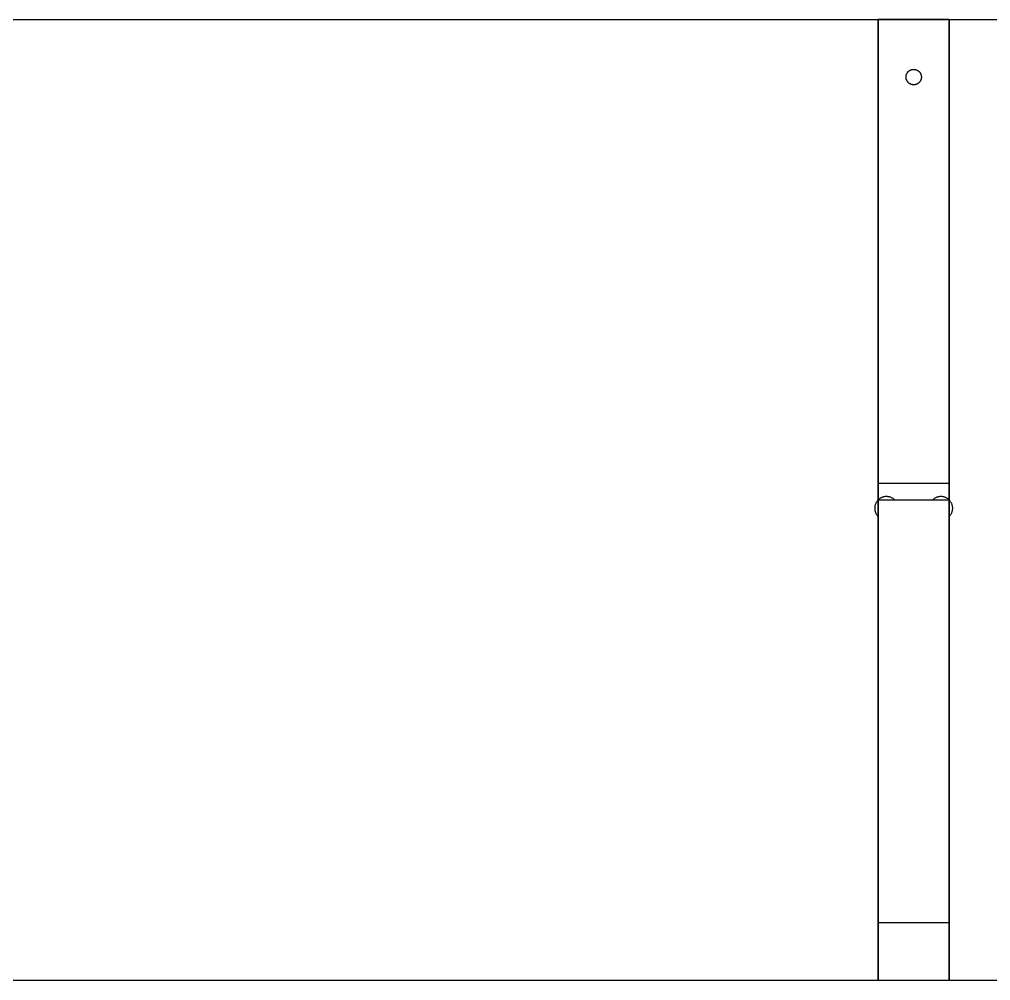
# Model space of a CAD drawing. Header units: millimetres. Extents: x -2413 to 2045, y 155 to 1956.
# Drawn here: x -1175.3 to -922.7, y 154.9 to 404.9 of the extents above; entities that cross this region are included whole.
import ezdxf

# ---------------------------------------------------------------- set-up
doc = ezdxf.new("R2010")
doc.units = ezdxf.units.MM
doc.header["$MEASUREMENT"] = 0
doc.layers.add('Default', color=18, linetype='Continuous', true_color=0x000000)

msp = doc.modelspace()

# ---------------------------------------------------------------- linework, layer by layer
at = {"layer": 'Default'}
for points in [[(-2413.44, 404.9, 383.87), (-1673.44, 404.9, 383.87), (-933.44, 404.9, 383.87), (-750.76, 404.9, 383.87), (-568.07, 404.9, 383.87)], [(-2413.44, 404.9, 365.37), (-1673.44, 404.9, 365.37), (-933.44, 404.9, 365.37), (-750.76, 404.9, 365.37), (-568.07, 404.9, 365.37)], [(-2413.44, 404.9, 1480), (-1673.44, 404.9, 1480), (-933.44, 404.9, 1480), (-750.76, 404.9, 1480), (-568.07, 404.9, 1480)], [(-2413.44, 404.9, 1461.5), (-1673.44, 404.9, 1461.5), (-933.44, 404.9, 1461.5), (-750.76, 404.9, 1461.5), (-568.07, 404.9, 1461.5)], [(-2413.44, 404.9, 18.5), (-1673.44, 404.9, 18.5), (-933.44, 404.9, 18.5), (-750.76, 404.9, 18.5), (-568.07, 404.9, 18.5)], [(-2413.44, 404.9), (-1673.44, 404.9), (-933.44, 404.9), (-750.76, 404.9), (-568.07, 404.9)], [(-2413.44, 404.9, 1114.62), (-1673.44, 404.9, 1114.62), (-933.44, 404.9, 1114.62), (-750.76, 404.9, 1114.62), (-568.07, 404.9, 1114.62)], [(-2413.44, 404.9, 1096.12), (-1673.44, 404.9, 1096.12), (-933.44, 404.9, 1096.12), (-750.76, 404.9, 1096.12), (-568.07, 404.9, 1096.12)], [(-2413.44, 404.9, 749.25), (-1673.44, 404.9, 749.25), (-933.44, 404.9, 749.25), (-750.76, 404.9, 749.25), (-568.07, 404.9, 749.25)], [(-2413.44, 404.9, 730.75), (-1673.44, 404.9, 730.75), (-933.44, 404.9, 730.75), (-750.76, 404.9, 730.75), (-568.07, 404.9, 730.75)]]:
    msp.add_open_spline(points, degree=2, knots=[5337.092733, 5337.092733, 5337.092733, 6817.092733, 6817.092733, 7182.467733, 7182.467733, 7182.467733], dxfattribs=at)
at = {"layer": 'Default', "color": 2, "true_color": 0xffff00}
for points in [[(-933.44, 404.9, 1461.5), (-942.69, 404.9, 1461.5), (-951.94, 404.9, 1461.5)], [(-951.94, 284.22, 1461.5), (-951.94, 344.56, 1461.5), (-951.94, 404.9, 1461.5)], [(-933.44, 404.9, 1114.62), (-942.69, 404.9, 1114.62), (-951.94, 404.9, 1114.62)], [(-951.94, 404.9, 1461.5), (-951.94, 404.9, 1288.06), (-951.94, 404.9, 1114.62)], [(-951.94, 404.9, 1114.62), (-951.94, 344.56, 1114.62), (-951.94, 284.22, 1114.62)], [(-933.44, 404.9, 1096.12), (-942.69, 404.9, 1096.12), (-951.94, 404.9, 1096.12)], [(-951.94, 284.22, 1096.12), (-951.94, 344.56, 1096.12), (-951.94, 404.9, 1096.12)], [(-933.44, 404.9, 749.25), (-942.69, 404.9, 749.25), (-951.94, 404.9, 749.25)], [(-951.94, 404.9, 1096.12), (-951.94, 404.9, 922.69), (-951.94, 404.9, 749.25)], [(-951.94, 404.9, 749.25), (-951.94, 344.56, 749.25), (-951.94, 284.22, 749.25)], [(-933.44, 404.9, 730.75), (-942.69, 404.9, 730.75), (-951.94, 404.9, 730.75)], [(-951.94, 284.22, 730.75), (-951.94, 344.56, 730.75), (-951.94, 404.9, 730.75)], [(-933.44, 404.9, 383.87), (-942.69, 404.9, 383.87), (-951.94, 404.9, 383.87)], [(-951.94, 404.9, 730.75), (-951.94, 404.9, 557.31), (-951.94, 404.9, 383.87)], [(-951.94, 404.9, 383.87), (-951.94, 344.56, 383.87), (-951.94, 284.22, 383.87)], [(-933.44, 404.9, 365.37), (-942.69, 404.9, 365.37), (-951.94, 404.9, 365.37)], [(-951.94, 284.22, 365.37), (-951.94, 344.56, 365.37), (-951.94, 404.9, 365.37)], [(-933.44, 404.9, 18.5), (-942.69, 404.9, 18.5), (-951.94, 404.9, 18.5)], [(-951.94, 404.9, 365.37), (-951.94, 404.9, 191.94), (-951.94, 404.9, 18.5)], [(-951.94, 404.9, 18.5), (-951.94, 344.56, 18.5), (-951.94, 284.22, 18.5)], [(-933.44, 284.22, 1461.5), (-933.44, 344.56, 1461.5), (-933.44, 404.9, 1461.5)], [(-933.44, 404.9, 1461.5), (-933.44, 404.9, 1288.06), (-933.44, 404.9, 1114.62)], [(-933.44, 404.9, 1114.62), (-933.44, 344.56, 1114.62), (-933.44, 284.22, 1114.62)], [(-933.44, 284.22, 1096.12), (-933.44, 344.56, 1096.12), (-933.44, 404.9, 1096.12)], [(-933.44, 404.9, 1096.12), (-933.44, 404.9, 922.69), (-933.44, 404.9, 749.25)], [(-933.44, 404.9, 749.25), (-933.44, 344.56, 749.25), (-933.44, 284.22, 749.25)], [(-933.44, 284.22, 730.75), (-933.44, 344.56, 730.75), (-933.44, 404.9, 730.75)], [(-933.44, 404.9, 730.75), (-933.44, 404.9, 557.31), (-933.44, 404.9, 383.87)], [(-933.44, 404.9, 383.87), (-933.44, 344.56, 383.87), (-933.44, 284.22, 383.87)], [(-933.44, 284.22, 365.37), (-933.44, 344.56, 365.37), (-933.44, 404.9, 365.37)], [(-933.44, 404.9, 365.37), (-933.44, 404.9, 191.94), (-933.44, 404.9, 18.5)], [(-933.44, 404.9, 18.5), (-933.44, 344.56, 18.5), (-933.44, 284.22, 18.5)], [(-933.44, 284.22, 18.5), (-942.69, 284.22, 18.5), (-951.94, 284.22, 18.5)], [(-933.44, 284.22, 1461.5), (-942.69, 284.22, 1461.5), (-951.94, 284.22, 1461.5)], [(-933.44, 284.22, 1114.62), (-942.69, 284.22, 1114.62), (-951.94, 284.22, 1114.62)], [(-933.44, 284.22, 1096.12), (-942.69, 284.22, 1096.12), (-951.94, 284.22, 1096.12)], [(-933.44, 284.22, 749.25), (-942.69, 284.22, 749.25), (-951.94, 284.22, 749.25)], [(-933.44, 284.22, 730.75), (-942.69, 284.22, 730.75), (-951.94, 284.22, 730.75)], [(-933.44, 284.22, 383.87), (-942.69, 284.22, 383.87), (-951.94, 284.22, 383.87)], [(-933.44, 284.22, 365.37), (-942.69, 284.22, 365.37), (-951.94, 284.22, 365.37)], [(-933.44, 279.9, 14.19), (-942.69, 279.9, 14.19), (-951.94, 279.9, 14.19)], [(-933.44, 279.9), (-942.69, 279.9), (-951.94, 279.9)], [(-951.94, 279.9, 14.19), (-951.94, 279.9, 7.09), (-951.94, 279.9)], [(-951.94, 279.9), (-951.94, 217.4), (-951.94, 154.9)], [(-933.44, 279.9, 1480), (-942.69, 279.9, 1480), (-951.94, 279.9, 1480)], [(-951.94, 154.9, 1480), (-951.94, 217.4, 1480), (-951.94, 279.9, 1480)], [(-933.44, 279.9, 1465.81), (-942.69, 279.9, 1465.81), (-951.94, 279.9, 1465.81)], [(-951.94, 279.9, 1480), (-951.94, 279.9, 1472.91), (-951.94, 279.9, 1465.81)], [(-933.44, 279.9, 1110.31), (-942.69, 279.9, 1110.31), (-951.94, 279.9, 1110.31)], [(-933.44, 279.9, 1100.44), (-942.69, 279.9, 1100.44), (-951.94, 279.9, 1100.44)], [(-951.94, 279.9, 1110.31), (-951.94, 279.9, 1105.38), (-951.94, 279.9, 1100.44)], [(-933.44, 279.9, 744.94), (-942.69, 279.9, 744.94), (-951.94, 279.9, 744.94)], [(-933.44, 279.9, 735.06), (-942.69, 279.9, 735.06), (-951.94, 279.9, 735.06)], [(-951.94, 279.9, 744.94), (-951.94, 279.9, 740), (-951.94, 279.9, 735.06)], [(-933.44, 279.9, 379.56), (-942.69, 279.9, 379.56), (-951.94, 279.9, 379.56)], [(-933.44, 279.9, 369.69), (-942.69, 279.9, 369.69), (-951.94, 279.9, 369.69)], [(-951.94, 279.9, 379.56), (-951.94, 279.9, 374.62), (-951.94, 279.9, 369.69)], [(-933.44, 279.9, 14.19), (-933.44, 279.9, 7.09), (-933.44, 279.9)], [(-933.44, 279.9), (-933.44, 217.4), (-933.44, 154.9)], [(-933.44, 154.9, 1480), (-933.44, 217.4, 1480), (-933.44, 279.9, 1480)], [(-933.44, 279.9, 1480), (-933.44, 279.9, 1472.91), (-933.44, 279.9, 1465.81)], [(-933.44, 279.9, 1110.31), (-933.44, 279.9, 1105.38), (-933.44, 279.9, 1100.44)], [(-933.44, 279.9, 744.94), (-933.44, 279.9, 740), (-933.44, 279.9, 735.06)], [(-933.44, 279.9, 379.56), (-933.44, 279.9, 374.62), (-933.44, 279.9, 369.69)], [(-933.44, 169.9, 1456.4), (-942.69, 169.9, 1456.4), (-951.94, 169.9, 1456.4)], [(-933.44, 169.9, 1091.03), (-942.69, 169.9, 1091.03), (-951.94, 169.9, 1091.03)], [(-933.44, 169.9, 725.65), (-942.69, 169.9, 725.65), (-951.94, 169.9, 725.65)], [(-933.44, 169.9, 360.28), (-942.69, 169.9, 360.28), (-951.94, 169.9, 360.28)], [(-933.44, 154.9), (-942.69, 154.9), (-951.94, 154.9)], [(-933.44, 154.9, 1480), (-942.69, 154.9, 1480), (-951.94, 154.9, 1480)]]:
    msp.add_open_spline(points, degree=2, dxfattribs=at)
at = {"layer": 'Default'}
for points, weights, knots in [([(-944.69, 389.9, 1480), (-944.69, 387.9, 1480), (-942.69, 387.9, 1480), (-940.69, 387.9, 1480), (-940.69, 389.9, 1480), (-940.69, 391.9, 1480), (-942.69, 391.9, 1480), (-944.69, 391.9, 1480), (-944.69, 389.9, 1480)], [1, 0.707106781187, 1, 0.707106781187, 1, 0.707106781187, 1, 0.707106781187, 1], [7932.050907, 7932.050907, 7932.050907, 7935.1925, 7935.1925, 7938.334092, 7938.334092, 7941.475685, 7941.475685, 7944.617278, 7944.617278, 7944.617278]), ([(-944.69, 389.9, 1461.5), (-944.69, 387.9, 1461.5), (-942.69, 387.9, 1461.5), (-940.69, 387.9, 1461.5), (-940.69, 389.9, 1461.5), (-940.69, 391.9, 1461.5), (-942.69, 391.9, 1461.5), (-944.69, 391.9, 1461.5), (-944.69, 389.9, 1461.5)], [1, 0.707106781187, 1, 0.707106781187, 1, 0.707106781187, 1, 0.707106781187, 1], [7932.050907, 7932.050907, 7932.050907, 7935.1925, 7935.1925, 7938.334092, 7938.334092, 7941.475685, 7941.475685, 7944.617278, 7944.617278, 7944.617278]), ([(-944.69, 389.9, 18.5), (-944.69, 387.9, 18.5), (-942.69, 387.9, 18.5), (-940.69, 387.9, 18.5), (-940.69, 389.9, 18.5), (-940.69, 391.9, 18.5), (-942.69, 391.9, 18.5), (-944.69, 391.9, 18.5), (-944.69, 389.9, 18.5)], [1, 0.707106781187, 1, 0.707106781187, 1, 0.707106781187, 1, 0.707106781187, 1], [7932.050907, 7932.050907, 7932.050907, 7935.1925, 7935.1925, 7938.334092, 7938.334092, 7941.475685, 7941.475685, 7944.617278, 7944.617278, 7944.617278]), ([(-944.69, 389.9), (-944.69, 387.9), (-942.69, 387.9), (-940.69, 387.9), (-940.69, 389.9), (-940.69, 391.9), (-942.69, 391.9), (-944.69, 391.9), (-944.69, 389.9)], [1, 0.707106781187, 1, 0.707106781187, 1, 0.707106781187, 1, 0.707106781187, 1], [7932.050907, 7932.050907, 7932.050907, 7935.1925, 7935.1925, 7938.334092, 7938.334092, 7941.475685, 7941.475685, 7944.617278, 7944.617278, 7944.617278]), ([(-947.63, 279.9, 383.87), (-949.79, 282.06, 383.87), (-951.94, 279.9, 383.87), (-954.1, 277.75, 383.87), (-951.94, 275.59, 383.87)], [1, 0.707106781187, 1, 0.707106781187, 1], [2738.638143, 2738.638143, 2738.638143, 2743.429071, 2743.429071, 2748.22, 2748.22, 2748.22]), ([(-947.63, 279.9, 365.37), (-949.79, 282.06, 365.37), (-951.94, 279.9, 365.37), (-954.1, 277.75, 365.37), (-951.94, 275.59, 365.37)], [1, 0.707106781187, 1, 0.707106781187, 1], [2738.638143, 2738.638143, 2738.638143, 2743.429071, 2743.429071, 2748.22, 2748.22, 2748.22]), ([(-947.63, 279.9, 1480), (-949.79, 282.06, 1480), (-951.94, 279.9, 1480), (-954.1, 277.75, 1480), (-951.94, 275.59, 1480)], [1, 0.707106781187, 1, 0.707106781187, 1], [2738.638143, 2738.638143, 2738.638143, 2743.429071, 2743.429071, 2748.22, 2748.22, 2748.22]), ([(-947.63, 279.9, 1461.5), (-949.79, 282.06, 1461.5), (-951.94, 279.9, 1461.5), (-954.1, 277.75, 1461.5), (-951.94, 275.59, 1461.5)], [1, 0.707106781187, 1, 0.707106781187, 1], [2738.638143, 2738.638143, 2738.638143, 2743.429071, 2743.429071, 2748.22, 2748.22, 2748.22]), ([(-947.63, 279.9, 18.5), (-949.79, 282.06, 18.5), (-951.94, 279.9, 18.5), (-954.1, 277.75, 18.5), (-951.94, 275.59, 18.5)], [1, 0.707106781187, 1, 0.707106781187, 1], [2738.638143, 2738.638143, 2738.638143, 2743.429071, 2743.429071, 2748.22, 2748.22, 2748.22]), ([(-947.63, 279.9), (-949.79, 282.06), (-951.94, 279.9), (-954.1, 277.75), (-951.94, 275.59)], [1, 0.707106781187, 1, 0.707106781187, 1], [2738.638143, 2738.638143, 2738.638143, 2743.429071, 2743.429071, 2748.22, 2748.22, 2748.22]), ([(-947.63, 279.9, 1114.62), (-949.79, 282.06, 1114.62), (-951.94, 279.9, 1114.62), (-954.1, 277.75, 1114.62), (-951.94, 275.59, 1114.62)], [1, 0.707106781187, 1, 0.707106781187, 1], [2738.638143, 2738.638143, 2738.638143, 2743.429071, 2743.429071, 2748.22, 2748.22, 2748.22]), ([(-947.63, 279.9, 1096.12), (-949.79, 282.06, 1096.12), (-951.94, 279.9, 1096.12), (-954.1, 277.75, 1096.12), (-951.94, 275.59, 1096.12)], [1, 0.707106781187, 1, 0.707106781187, 1], [2738.638143, 2738.638143, 2738.638143, 2743.429071, 2743.429071, 2748.22, 2748.22, 2748.22]), ([(-947.63, 279.9, 749.25), (-949.79, 282.06, 749.25), (-951.94, 279.9, 749.25), (-954.1, 277.75, 749.25), (-951.94, 275.59, 749.25)], [1, 0.707106781187, 1, 0.707106781187, 1], [2738.638143, 2738.638143, 2738.638143, 2743.429071, 2743.429071, 2748.22, 2748.22, 2748.22]), ([(-947.63, 279.9, 730.75), (-949.79, 282.06, 730.75), (-951.94, 279.9, 730.75), (-954.1, 277.75, 730.75), (-951.94, 275.59, 730.75)], [1, 0.707106781187, 1, 0.707106781187, 1], [2738.638143, 2738.638143, 2738.638143, 2743.429071, 2743.429071, 2748.22, 2748.22, 2748.22]), ([(-933.44, 275.59, 383.87), (-931.29, 277.75, 383.87), (-933.44, 279.9, 383.87), (-935.6, 282.06, 383.87), (-937.76, 279.9, 383.87)], [1, 0.707106781187, 1, 0.707106781187, 1], [2719.182988, 2719.182988, 2719.182988, 2723.973917, 2723.973917, 2728.764845, 2728.764845, 2728.764845]), ([(-933.44, 275.59, 365.37), (-931.29, 277.75, 365.37), (-933.44, 279.9, 365.37), (-935.6, 282.06, 365.37), (-937.76, 279.9, 365.37)], [1, 0.707106781187, 1, 0.707106781187, 1], [2719.182988, 2719.182988, 2719.182988, 2723.973917, 2723.973917, 2728.764845, 2728.764845, 2728.764845]), ([(-933.44, 275.59, 1480), (-931.29, 277.75, 1480), (-933.44, 279.9, 1480), (-935.6, 282.06, 1480), (-937.76, 279.9, 1480)], [1, 0.707106781187, 1, 0.707106781187, 1], [2719.182988, 2719.182988, 2719.182988, 2723.973917, 2723.973917, 2728.764845, 2728.764845, 2728.764845]), ([(-933.44, 275.59, 1461.5), (-931.29, 277.75, 1461.5), (-933.44, 279.9, 1461.5), (-935.6, 282.06, 1461.5), (-937.76, 279.9, 1461.5)], [1, 0.707106781187, 1, 0.707106781187, 1], [2719.182988, 2719.182988, 2719.182988, 2723.973917, 2723.973917, 2728.764845, 2728.764845, 2728.764845]), ([(-933.44, 275.59, 18.5), (-931.29, 277.75, 18.5), (-933.44, 279.9, 18.5), (-935.6, 282.06, 18.5), (-937.76, 279.9, 18.5)], [1, 0.707106781187, 1, 0.707106781187, 1], [2719.182988, 2719.182988, 2719.182988, 2723.973917, 2723.973917, 2728.764845, 2728.764845, 2728.764845]), ([(-933.44, 275.59), (-931.29, 277.75), (-933.44, 279.9), (-935.6, 282.06), (-937.76, 279.9)], [1, 0.707106781187, 1, 0.707106781187, 1], [2719.182988, 2719.182988, 2719.182988, 2723.973917, 2723.973917, 2728.764845, 2728.764845, 2728.764845]), ([(-933.44, 275.59, 1114.62), (-931.29, 277.75, 1114.62), (-933.44, 279.9, 1114.62), (-935.6, 282.06, 1114.62), (-937.76, 279.9, 1114.62)], [1, 0.707106781187, 1, 0.707106781187, 1], [2719.182988, 2719.182988, 2719.182988, 2723.973917, 2723.973917, 2728.764845, 2728.764845, 2728.764845]), ([(-933.44, 275.59, 1096.12), (-931.29, 277.75, 1096.12), (-933.44, 279.9, 1096.12), (-935.6, 282.06, 1096.12), (-937.76, 279.9, 1096.12)], [1, 0.707106781187, 1, 0.707106781187, 1], [2719.182988, 2719.182988, 2719.182988, 2723.973917, 2723.973917, 2728.764845, 2728.764845, 2728.764845]), ([(-933.44, 275.59, 749.25), (-931.29, 277.75, 749.25), (-933.44, 279.9, 749.25), (-935.6, 282.06, 749.25), (-937.76, 279.9, 749.25)], [1, 0.707106781187, 1, 0.707106781187, 1], [2719.182988, 2719.182988, 2719.182988, 2723.973917, 2723.973917, 2728.764845, 2728.764845, 2728.764845]), ([(-933.44, 275.59, 730.75), (-931.29, 277.75, 730.75), (-933.44, 279.9, 730.75), (-935.6, 282.06, 730.75), (-937.76, 279.9, 730.75)], [1, 0.707106781187, 1, 0.707106781187, 1], [2719.182988, 2719.182988, 2719.182988, 2723.973917, 2723.973917, 2728.764845, 2728.764845, 2728.764845])]:
    msp.add_rational_spline(points, weights, degree=2, knots=knots, dxfattribs=at)
for points in [[(-944.69, 389.9, 1480), (-944.69, 389.9, 1470.75), (-944.69, 389.9, 1461.5)], [(-944.69, 389.9, 18.5), (-944.69, 389.9, 9.25), (-944.69, 389.9)], [(-937.76, 279.9, 383.87), (-942.69, 279.9, 383.87), (-947.63, 279.9, 383.87)], [(-947.63, 279.9, 383.87), (-947.63, 279.9, 374.62), (-947.63, 279.9, 365.37)], [(-937.76, 279.9, 365.37), (-942.69, 279.9, 365.37), (-947.63, 279.9, 365.37)], [(-937.76, 279.9, 1480), (-942.69, 279.9, 1480), (-947.63, 279.9, 1480)], [(-947.63, 279.9, 1480), (-947.63, 279.9, 1470.75), (-947.63, 279.9, 1461.5)], [(-937.76, 279.9, 1461.5), (-942.69, 279.9, 1461.5), (-947.63, 279.9, 1461.5)], [(-937.76, 279.9, 18.5), (-942.69, 279.9, 18.5), (-947.63, 279.9, 18.5)], [(-947.63, 279.9, 18.5), (-947.63, 279.9, 9.25), (-947.63, 279.9)], [(-937.76, 279.9), (-942.69, 279.9), (-947.63, 279.9)], [(-937.76, 279.9, 1114.62), (-942.69, 279.9, 1114.62), (-947.63, 279.9, 1114.62)], [(-947.63, 279.9, 1114.62), (-947.63, 279.9, 1105.37), (-947.63, 279.9, 1096.12)], [(-937.76, 279.9, 1096.12), (-942.69, 279.9, 1096.12), (-947.63, 279.9, 1096.12)], [(-937.76, 279.9, 749.25), (-942.69, 279.9, 749.25), (-947.63, 279.9, 749.25)], [(-947.63, 279.9, 749.25), (-947.63, 279.9, 740), (-947.63, 279.9, 730.75)], [(-937.76, 279.9, 730.75), (-942.69, 279.9, 730.75), (-947.63, 279.9, 730.75)], [(-937.76, 279.9, 383.87), (-937.76, 279.9, 374.62), (-937.76, 279.9, 365.37)], [(-937.76, 279.9, 1480), (-937.76, 279.9, 1470.75), (-937.76, 279.9, 1461.5)], [(-937.76, 279.9, 18.5), (-937.76, 279.9, 9.25), (-937.76, 279.9)], [(-937.76, 279.9, 1114.62), (-937.76, 279.9, 1105.37), (-937.76, 279.9, 1096.12)], [(-937.76, 279.9, 749.25), (-937.76, 279.9, 740), (-937.76, 279.9, 730.75)], [(-951.94, 275.59, 383.87), (-951.94, 275.59, 374.62), (-951.94, 275.59, 365.37)], [(-951.94, 275.59, 383.87), (-951.94, 215.25, 383.87), (-951.94, 154.9, 383.87)], [(-951.94, 275.59, 365.37), (-951.94, 215.25, 365.37), (-951.94, 154.9, 365.37)], [(-951.94, 275.59, 1480), (-951.94, 275.59, 1470.75), (-951.94, 275.59, 1461.5)], [(-951.94, 275.59, 1480), (-951.94, 215.25, 1480), (-951.94, 154.9, 1480)], [(-951.94, 275.59, 1461.5), (-951.94, 215.25, 1461.5), (-951.94, 154.9, 1461.5)], [(-951.94, 275.59, 18.5), (-951.94, 275.59, 9.25), (-951.94, 275.59)], [(-951.94, 275.59, 18.5), (-951.94, 215.25, 18.5), (-951.94, 154.9, 18.5)], [(-951.94, 275.59), (-951.94, 215.25), (-951.94, 154.9)], [(-951.94, 275.59, 1114.62), (-951.94, 275.59, 1105.37), (-951.94, 275.59, 1096.12)], [(-951.94, 275.59, 1114.62), (-951.94, 215.25, 1114.62), (-951.94, 154.9, 1114.62)], [(-951.94, 275.59, 1096.12), (-951.94, 215.25, 1096.12), (-951.94, 154.9, 1096.12)], [(-951.94, 275.59, 749.25), (-951.94, 275.59, 740), (-951.94, 275.59, 730.75)], [(-951.94, 275.59, 749.25), (-951.94, 215.25, 749.25), (-951.94, 154.9, 749.25)], [(-951.94, 275.59, 730.75), (-951.94, 215.25, 730.75), (-951.94, 154.9, 730.75)], [(-933.44, 275.59, 383.87), (-933.44, 275.59, 374.62), (-933.44, 275.59, 365.37)], [(-933.44, 154.9, 383.87), (-933.44, 215.25, 383.87), (-933.44, 275.59, 383.87)], [(-933.44, 154.9, 365.37), (-933.44, 215.25, 365.37), (-933.44, 275.59, 365.37)], [(-933.44, 275.59, 1480), (-933.44, 275.59, 1470.75), (-933.44, 275.59, 1461.5)], [(-933.44, 154.9, 1480), (-933.44, 215.25, 1480), (-933.44, 275.59, 1480)], [(-933.44, 154.9, 1461.5), (-933.44, 215.25, 1461.5), (-933.44, 275.59, 1461.5)], [(-933.44, 275.59, 18.5), (-933.44, 275.59, 9.25), (-933.44, 275.59)], [(-933.44, 154.9, 18.5), (-933.44, 215.25, 18.5), (-933.44, 275.59, 18.5)], [(-933.44, 154.9), (-933.44, 215.25), (-933.44, 275.59)], [(-933.44, 275.59, 1114.62), (-933.44, 275.59, 1105.37), (-933.44, 275.59, 1096.12)], [(-933.44, 154.9, 1114.62), (-933.44, 215.25, 1114.62), (-933.44, 275.59, 1114.62)], [(-933.44, 154.9, 1096.12), (-933.44, 215.25, 1096.12), (-933.44, 275.59, 1096.12)], [(-933.44, 275.59, 749.25), (-933.44, 275.59, 740), (-933.44, 275.59, 730.75)], [(-933.44, 154.9, 749.25), (-933.44, 215.25, 749.25), (-933.44, 275.59, 749.25)], [(-933.44, 154.9, 730.75), (-933.44, 215.25, 730.75), (-933.44, 275.59, 730.75)], [(-951.94, 154.9, 383.87), (-1125.38, 154.9, 383.87), (-1298.82, 154.9, 383.87)], [(-951.94, 154.9, 365.37), (-1125.38, 154.9, 365.37), (-1298.82, 154.9, 365.37)], [(-951.94, 154.9, 1480), (-1125.38, 154.9, 1480), (-1298.82, 154.9, 1480)], [(-951.94, 154.9, 1461.5), (-1125.38, 154.9, 1461.5), (-1298.82, 154.9, 1461.5)], [(-951.94, 154.9, 18.5), (-1125.38, 154.9, 18.5), (-1298.82, 154.9, 18.5)], [(-951.94, 154.9), (-1125.38, 154.9), (-1298.82, 154.9)], [(-951.94, 154.9, 1114.62), (-1125.38, 154.9, 1114.62), (-1298.82, 154.9, 1114.62)], [(-951.94, 154.9, 1096.12), (-1125.38, 154.9, 1096.12), (-1298.82, 154.9, 1096.12)], [(-951.94, 154.9, 749.25), (-1125.38, 154.9, 749.25), (-1298.82, 154.9, 749.25)], [(-951.94, 154.9, 730.75), (-1125.38, 154.9, 730.75), (-1298.82, 154.9, 730.75)], [(-951.94, 154.9, 383.87), (-951.94, 154.9, 374.62), (-951.94, 154.9, 365.37)], [(-951.94, 154.9, 1480), (-951.94, 154.9, 1470.75), (-951.94, 154.9, 1461.5)], [(-951.94, 154.9, 18.5), (-951.94, 154.9, 9.25), (-951.94, 154.9)], [(-951.94, 154.9, 1114.62), (-951.94, 154.9, 1105.37), (-951.94, 154.9, 1096.12)], [(-951.94, 154.9, 749.25), (-951.94, 154.9, 740), (-951.94, 154.9, 730.75)], [(-586.57, 154.9, 383.87), (-760.01, 154.9, 383.87), (-933.44, 154.9, 383.87)], [(-933.44, 154.9, 383.87), (-933.44, 154.9, 374.62), (-933.44, 154.9, 365.37)], [(-586.57, 154.9, 365.37), (-760.01, 154.9, 365.37), (-933.44, 154.9, 365.37)], [(-586.57, 154.9, 1480), (-760.01, 154.9, 1480), (-933.44, 154.9, 1480)], [(-933.44, 154.9, 1480), (-933.44, 154.9, 1470.75), (-933.44, 154.9, 1461.5)], [(-586.57, 154.9, 1461.5), (-760.01, 154.9, 1461.5), (-933.44, 154.9, 1461.5)], [(-586.57, 154.9, 18.5), (-760.01, 154.9, 18.5), (-933.44, 154.9, 18.5)], [(-933.44, 154.9, 18.5), (-933.44, 154.9, 9.25), (-933.44, 154.9)], [(-586.57, 154.9), (-760.01, 154.9), (-933.44, 154.9)], [(-586.57, 154.9, 1114.62), (-760.01, 154.9, 1114.62), (-933.44, 154.9, 1114.62)], [(-933.44, 154.9, 1114.62), (-933.44, 154.9, 1105.37), (-933.44, 154.9, 1096.12)], [(-586.57, 154.9, 1096.12), (-760.01, 154.9, 1096.12), (-933.44, 154.9, 1096.12)], [(-586.57, 154.9, 749.25), (-760.01, 154.9, 749.25), (-933.44, 154.9, 749.25)], [(-933.44, 154.9, 749.25), (-933.44, 154.9, 740), (-933.44, 154.9, 730.75)], [(-586.57, 154.9, 730.75), (-760.01, 154.9, 730.75), (-933.44, 154.9, 730.75)]]:
    msp.add_open_spline(points, degree=2, dxfattribs=at)
at = {"layer": 'Default', "color": 2, "true_color": 0xffff00, "extrusion": (1, 2.6357e-14, -2.6357e-14)}
for points, knots in [([(-951.94, 284.22, 18.5), (-951.94, 282.06, 20.66), (-951.94, 279.9, 18.5), (-951.94, 277.75, 16.34), (-951.94, 279.9, 14.19)], [4208.059381, 4208.059381, 4208.059381, 4212.85031, 4212.85031, 4217.641239, 4217.641239, 4217.641239]), ([(-951.94, 284.22, 383.87), (-951.94, 282.06, 386.03), (-951.94, 279.9, 383.87), (-951.94, 277.75, 381.72), (-951.94, 279.9, 379.56)], [7808.41531, 7808.41531, 7808.41531, 7813.206239, 7813.206239, 7817.997168, 7817.997168, 7817.997168])]:
    msp.add_rational_spline(points, [1, 0.707106781187, 1, 0.707106781187, 1], degree=2, knots=knots, dxfattribs=at)
at = {"layer": 'Default', "color": 2, "true_color": 0xffff00, "extrusion": (1, 0, 0)}
for points, weights, knots in [([(-951.94, 279.9, 1465.81), (-951.94, 277.75, 1463.66), (-951.94, 279.9, 1461.5), (-951.94, 282.06, 1459.34), (-951.94, 284.22, 1461.5)], [1, 0.707106781187, 1, 0.707106781187, 1], [5976.014536, 5976.014536, 5976.014536, 5980.805465, 5980.805465, 5985.596394, 5985.596394, 5985.596394]), ([(-933.44, 284.22, 383.87), (-933.44, 282.06, 386.03), (-933.44, 279.9, 383.87), (-933.44, 277.75, 381.72), (-933.44, 279.9, 379.56)], [1, 0.707106781187, 1, 0.707106781187, 1], [7808.41531, 7808.41531, 7808.41531, 7813.206239, 7813.206239, 7817.997168, 7817.997168, 7817.997168]), ([(-951.94, 169.9, 725.65), (-951.94, 172.4, 725.65), (-951.94, 172.4, 728.15), (-951.94, 172.4, 730.65), (-951.94, 169.9, 730.65), (-951.94, 167.4, 730.65), (-951.94, 167.4, 728.15), (-951.94, 167.4, 725.65), (-951.94, 169.9, 725.65)], [1, 0.707106781187, 1, 0.707106781187, 1, 0.707106781187, 1, 0.707106781187, 1], [8457.116547, 8457.116547, 8457.116547, 8461.043538, 8461.043538, 8464.970528, 8464.970528, 8468.897519, 8468.897519, 8472.82451, 8472.82451, 8472.82451]), ([(-933.44, 169.9, 1456.4), (-933.44, 172.4, 1456.4), (-933.44, 172.4, 1458.9), (-933.44, 172.4, 1461.4), (-933.44, 169.9, 1461.4), (-933.44, 167.4, 1461.4), (-933.44, 167.4, 1458.9), (-933.44, 167.4, 1456.4), (-933.44, 169.9, 1456.4)], [1, 0.707106781187, 1, 0.707106781187, 1, 0.707106781187, 1, 0.707106781187, 1], [8425.70062, 8425.70062, 8425.70062, 8429.627611, 8429.627611, 8433.554602, 8433.554602, 8437.481593, 8437.481593, 8441.408583, 8441.408583, 8441.408583]), ([(-933.44, 169.9, 1091.03), (-933.44, 172.4, 1091.03), (-933.44, 172.4, 1093.53), (-933.44, 172.4, 1096.03), (-933.44, 169.9, 1096.03), (-933.44, 167.4, 1096.03), (-933.44, 167.4, 1093.53), (-933.44, 167.4, 1091.03), (-933.44, 169.9, 1091.03)], [1, 0.707106781187, 1, 0.707106781187, 1, 0.707106781187, 1, 0.707106781187, 1], [8441.408583, 8441.408583, 8441.408583, 8445.335574, 8445.335574, 8449.262565, 8449.262565, 8453.189556, 8453.189556, 8457.116547, 8457.116547, 8457.116547]), ([(-933.44, 169.9, 725.65), (-933.44, 172.4, 725.65), (-933.44, 172.4, 728.15), (-933.44, 172.4, 730.65), (-933.44, 169.9, 730.65), (-933.44, 167.4, 730.65), (-933.44, 167.4, 728.15), (-933.44, 167.4, 725.65), (-933.44, 169.9, 725.65)], [1, 0.707106781187, 1, 0.707106781187, 1, 0.707106781187, 1, 0.707106781187, 1], [8457.116547, 8457.116547, 8457.116547, 8461.043538, 8461.043538, 8464.970528, 8464.970528, 8468.897519, 8468.897519, 8472.82451, 8472.82451, 8472.82451]), ([(-933.44, 169.9, 360.28), (-933.44, 172.4, 360.28), (-933.44, 172.4, 362.78), (-933.44, 172.4, 365.28), (-933.44, 169.9, 365.28), (-933.44, 167.4, 365.28), (-933.44, 167.4, 362.78), (-933.44, 167.4, 360.28), (-933.44, 169.9, 360.28)], [1, 0.707106781187, 1, 0.707106781187, 1, 0.707106781187, 1, 0.707106781187, 1], [8472.82451, 8472.82451, 8472.82451, 8476.751501, 8476.751501, 8480.678492, 8480.678492, 8484.605482, 8484.605482, 8488.532473, 8488.532473, 8488.532473])]:
    msp.add_rational_spline(points, weights, degree=2, knots=knots, dxfattribs=at)
at = {"layer": 'Default', "color": 2, "true_color": 0xffff00, "extrusion": (-1, 0, 0)}
for points, knots in [([(-951.94, 284.22, 1114.62), (-951.94, 282.06, 1116.78), (-951.94, 279.9, 1114.62), (-951.94, 277.75, 1112.47), (-951.94, 279.9, 1110.31)], [6573.844691, 6573.844691, 6573.844691, 6578.63562, 6578.63562, 6583.426549, 6583.426549, 6583.426549]), ([(-933.44, 284.22, 1114.62), (-933.44, 282.06, 1116.78), (-933.44, 279.9, 1114.62), (-933.44, 277.75, 1112.47), (-933.44, 279.9, 1110.31)], [6573.844691, 6573.844691, 6573.844691, 6578.63562, 6578.63562, 6583.426549, 6583.426549, 6583.426549]), ([(-933.44, 279.9, 1100.44), (-933.44, 277.75, 1098.28), (-933.44, 279.9, 1096.12), (-933.44, 282.06, 1093.97), (-933.44, 284.22, 1096.12)], [6593.299846, 6593.299846, 6593.299846, 6598.090775, 6598.090775, 6602.881703, 6602.881703, 6602.881703]), ([(-933.44, 284.22, 749.25), (-933.44, 282.06, 751.41), (-933.44, 279.9, 749.25), (-933.44, 277.75, 747.09), (-933.44, 279.9, 744.94)], [7191.130001, 7191.130001, 7191.130001, 7195.92093, 7195.92093, 7200.711858, 7200.711858, 7200.711858]), ([(-933.44, 279.9, 735.06), (-933.44, 277.75, 732.91), (-933.44, 279.9, 730.75), (-933.44, 282.06, 728.59), (-933.44, 284.22, 730.75)], [7210.585156, 7210.585156, 7210.585156, 7215.376084, 7215.376084, 7220.167013, 7220.167013, 7220.167013]), ([(-933.44, 279.9, 369.69), (-933.44, 277.75, 367.53), (-933.44, 279.9, 365.37), (-933.44, 282.06, 363.22), (-933.44, 284.22, 365.37)], [7827.870465, 7827.870465, 7827.870465, 7832.661394, 7832.661394, 7837.452323, 7837.452323, 7837.452323])]:
    msp.add_rational_spline(points, [1, 0.707106781187, 1, 0.707106781187, 1], degree=2, knots=knots, dxfattribs=at)
at = {"layer": 'Default', "color": 2, "true_color": 0xffff00, "extrusion": (-1, 2.6357e-14, 2.6357e-14)}
for points, knots in [([(-951.94, 279.9, 1100.44), (-951.94, 277.75, 1098.28), (-951.94, 279.9, 1096.12), (-951.94, 282.06, 1093.97), (-951.94, 284.22, 1096.12)], [6593.299846, 6593.299846, 6593.299846, 6598.090775, 6598.090775, 6602.881703, 6602.881703, 6602.881703]), ([(-951.94, 279.9, 735.06), (-951.94, 277.75, 732.91), (-951.94, 279.9, 730.75), (-951.94, 282.06, 728.59), (-951.94, 284.22, 730.75)], [7210.585156, 7210.585156, 7210.585156, 7215.376084, 7215.376084, 7220.167013, 7220.167013, 7220.167013]), ([(-951.94, 279.9, 369.69), (-951.94, 277.75, 367.53), (-951.94, 279.9, 365.37), (-951.94, 282.06, 363.22), (-951.94, 284.22, 365.37)], [7827.870465, 7827.870465, 7827.870465, 7832.661394, 7832.661394, 7837.452323, 7837.452323, 7837.452323])]:
    msp.add_rational_spline(points, [1, 0.707106781187, 1, 0.707106781187, 1], degree=2, knots=knots, dxfattribs=at)
at = {"layer": 'Default', "color": 2, "true_color": 0xffff00, "extrusion": (-1, 2.6357e-14, -2.6357e-14)}
msp.add_rational_spline([(-951.94, 284.22, 749.25), (-951.94, 282.06, 751.41), (-951.94, 279.9, 749.25), (-951.94, 277.75, 747.09), (-951.94, 279.9, 744.94)], [1, 0.707106781187, 1, 0.707106781187, 1], degree=2, knots=[7191.130001, 7191.130001, 7191.130001, 7195.92093, 7195.92093, 7200.711858, 7200.711858, 7200.711858], dxfattribs=at)
at = {"layer": 'Default', "color": 2, "true_color": 0xffff00, "extrusion": (1, -2.6357e-14, 2.6357e-14)}
msp.add_rational_spline([(-933.44, 284.22, 18.5), (-933.44, 282.06, 20.66), (-933.44, 279.9, 18.5), (-933.44, 277.75, 16.34), (-933.44, 279.9, 14.19)], [1, 0.707106781187, 1, 0.707106781187, 1], degree=2, knots=[4208.059381, 4208.059381, 4208.059381, 4212.85031, 4212.85031, 4217.641239, 4217.641239, 4217.641239], dxfattribs=at)
at = {"layer": 'Default', "color": 2, "true_color": 0xffff00, "extrusion": (1, -2.6357e-14, -2.6357e-14)}
msp.add_rational_spline([(-933.44, 279.9, 1465.81), (-933.44, 277.75, 1463.66), (-933.44, 279.9, 1461.5), (-933.44, 282.06, 1459.34), (-933.44, 284.22, 1461.5)], [1, 0.707106781187, 1, 0.707106781187, 1], degree=2, knots=[5976.014536, 5976.014536, 5976.014536, 5980.805465, 5980.805465, 5985.596394, 5985.596394, 5985.596394], dxfattribs=at)
at = {"layer": 'Default', "color": 2, "true_color": 0xffff00, "extrusion": (1, 0, 2.27374e-14)}
for points, knots in [([(-951.94, 169.9, 1456.4), (-951.94, 172.4, 1456.4), (-951.94, 172.4, 1458.9), (-951.94, 172.4, 1461.4), (-951.94, 169.9, 1461.4), (-951.94, 167.4, 1461.4), (-951.94, 167.4, 1458.9), (-951.94, 167.4, 1456.4), (-951.94, 169.9, 1456.4)], [8425.70062, 8425.70062, 8425.70062, 8429.627611, 8429.627611, 8433.554602, 8433.554602, 8437.481593, 8437.481593, 8441.408583, 8441.408583, 8441.408583]), ([(-951.94, 169.9, 1091.03), (-951.94, 172.4, 1091.03), (-951.94, 172.4, 1093.53), (-951.94, 172.4, 1096.03), (-951.94, 169.9, 1096.03), (-951.94, 167.4, 1096.03), (-951.94, 167.4, 1093.53), (-951.94, 167.4, 1091.03), (-951.94, 169.9, 1091.03)], [8441.408583, 8441.408583, 8441.408583, 8445.335574, 8445.335574, 8449.262565, 8449.262565, 8453.189556, 8453.189556, 8457.116547, 8457.116547, 8457.116547]), ([(-951.94, 169.9, 360.28), (-951.94, 172.4, 360.28), (-951.94, 172.4, 362.78), (-951.94, 172.4, 365.28), (-951.94, 169.9, 365.28), (-951.94, 167.4, 365.28), (-951.94, 167.4, 362.78), (-951.94, 167.4, 360.28), (-951.94, 169.9, 360.28)], [8472.82451, 8472.82451, 8472.82451, 8476.751501, 8476.751501, 8480.678492, 8480.678492, 8484.605482, 8484.605482, 8488.532473, 8488.532473, 8488.532473])]:
    msp.add_rational_spline(points, [1, 0.707106781187, 1, 0.707106781187, 1, 0.707106781187, 1, 0.707106781187, 1], degree=2, knots=knots, dxfattribs=at)
at = {"layer": 'Default', "color": 2, "true_color": 0xffff00}
for points in [[(-951.94, 154.9), (-951.94, 154.9, 557.31), (-951.94, 154.9, 1114.62), (-951.94, 154.9, 1297.31), (-951.94, 154.9, 1480)], [(-933.44, 154.9), (-933.44, 154.9, 557.31), (-933.44, 154.9, 1114.62), (-933.44, 154.9, 1297.31), (-933.44, 154.9, 1480)]]:
    msp.add_open_spline(points, degree=2, knots=[4356.827888, 4356.827888, 4356.827888, 5471.452888, 5471.452888, 5836.827888, 5836.827888, 5836.827888], dxfattribs=at)

doc.saveas('drawing.dxf')
